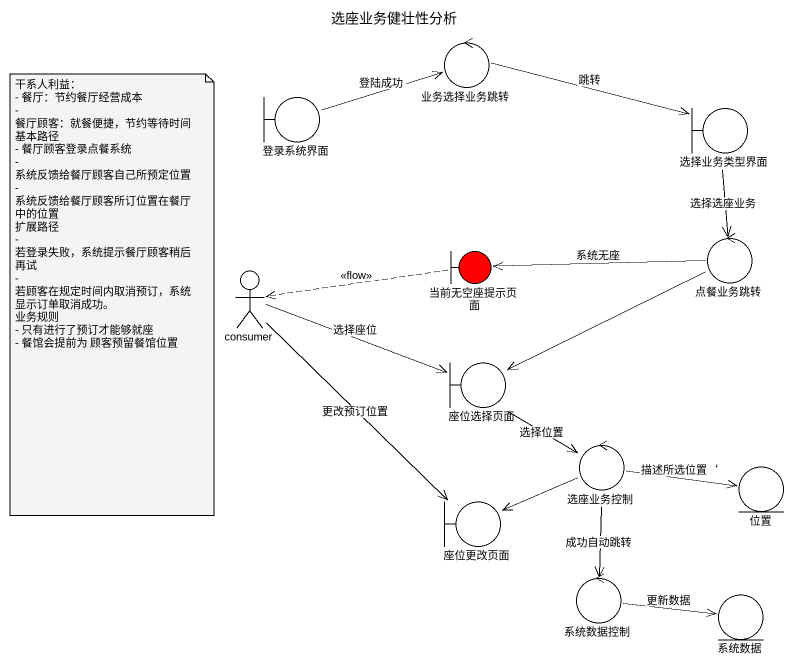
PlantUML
@startuml
title 选座业务健壮性分析
control 业务选择业务跳转
boundary 登录系统界面
boundary 选择业务类型界面
control 点餐业务跳转
actor consumer
boundary 当前无空座提示页面 #FF0000
boundary 座位选择页面
control 选座业务控制
entity 位置
boundary 座位更改页面
control 系统数据控制
entity 系统数据
业务选择业务跳转 -right-> 选择业务类型界面 : 跳转
登录系统界面 -right-> 业务选择业务跳转 : 登陆成功
选择业务类型界面 --> 点餐业务跳转 : 选择选座业务
点餐业务跳转 -left-> 当前无空座提示页面 : 系统无座
点餐业务跳转 -left-> 座位选择页面
consumer -right-> 座位选择页面 : 选择座位
consumer --> 座位更改页面 : 更改预订位置
当前无空座提示页面 .left.> consumer : <<flow>>
座位选择页面 --> 选座业务控制 : 选择位置
选座业务控制 -right-> 位置 : 描述所选位置‘
选座业务控制 -left-> 座位更改页面
选座业务控制 --> 系统数据控制 : 成功自动跳转
系统数据控制 -right-> 系统数据 : 更新数据
note as N1
  干系人利益：
  - 餐厅：节约餐厅经营成本
  - 餐厅顾客：就餐便捷，节约等待时间
  基本路径
  - 餐厅顾客登录点餐系统
  - 系统反馈给餐厅顾客自己所预定位置
  - 系统反馈给餐厅顾客所订位置在餐厅中的位置
  扩展路径
  - 若登录失败，系统提示餐厅顾客稍后再试
  - 若顾客在规定时间内取消预订，系统显示订单取消成功。
  业务规则
  - 只有进行了预订才能够就座
  - 餐馆会提前为 顾客预留餐馆位置
end note
@enduml
